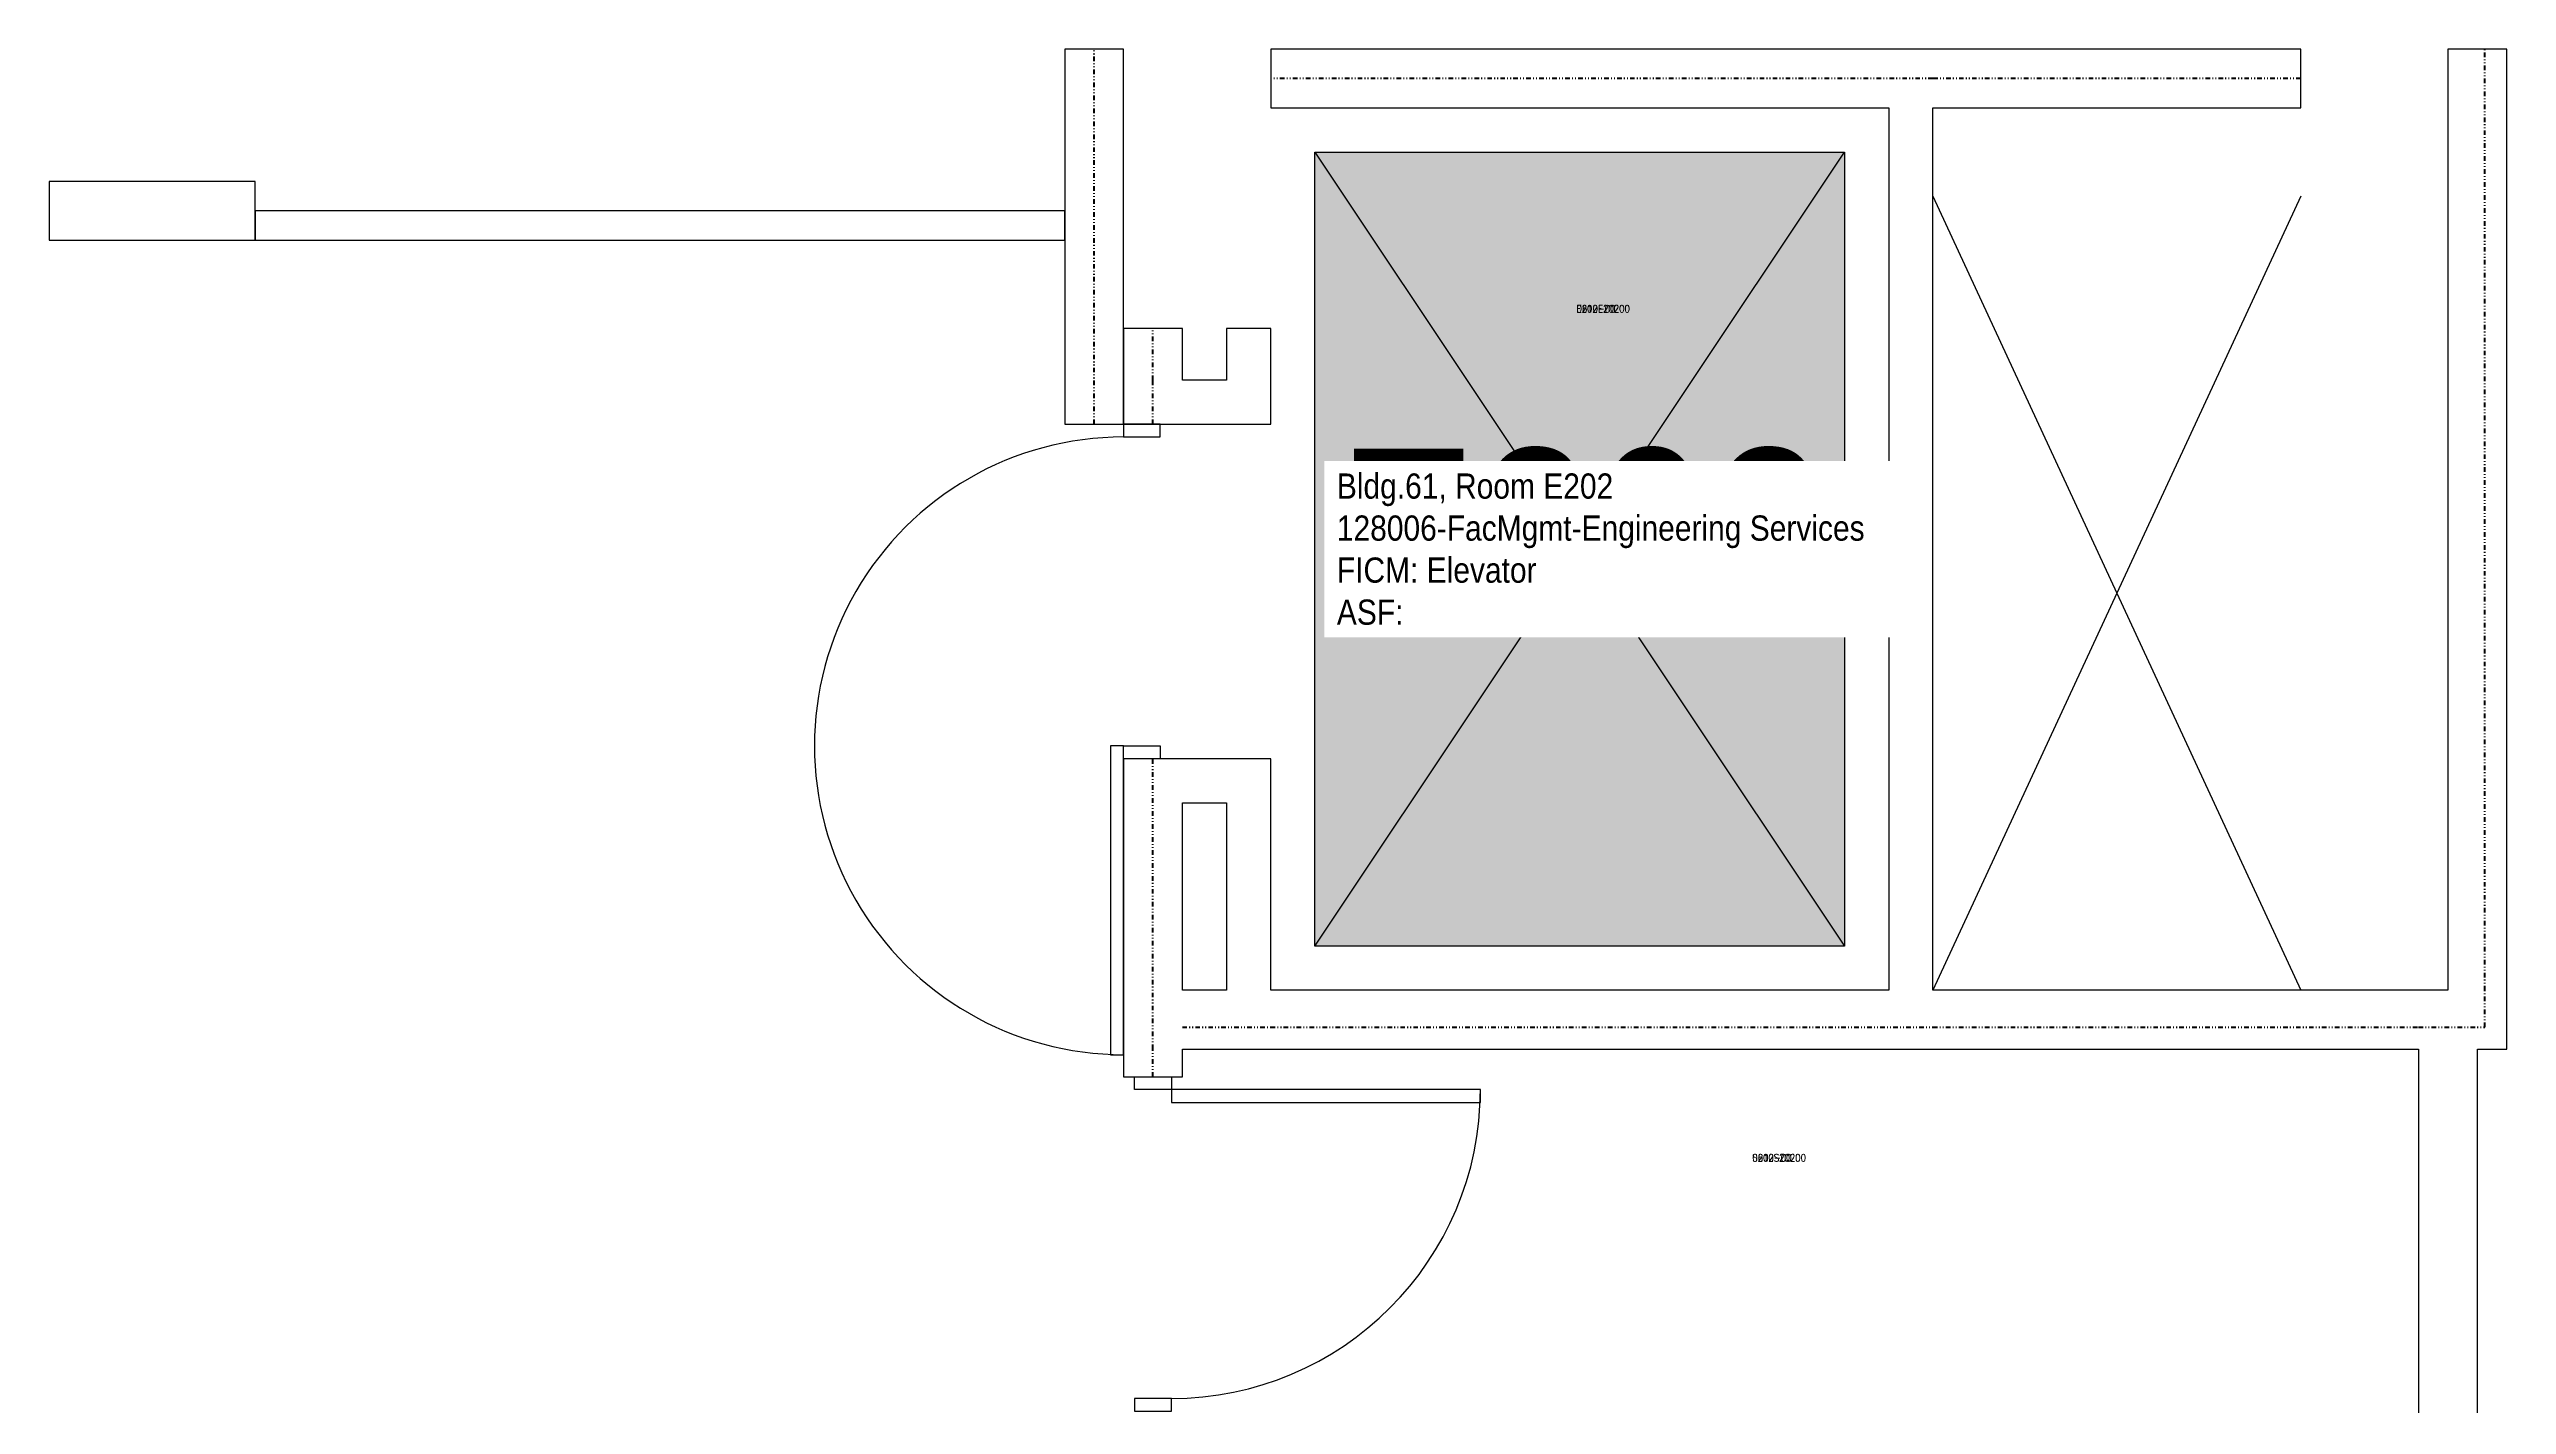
# Model space of a CAD drawing. Header units: inches. Extents: x -2562 to 2562, y 45 to 1163.
# Drawn here: x 2228 to 2562, y 978.6 to 1163 of the extents above; entities that cross this region are included whole.
import ezdxf

# ---------------------------------------------------------------- set-up
doc = ezdxf.new("R2010")
doc.units = ezdxf.units.IN
doc.header["$LTSCALE"] = 10
doc.header["$MEASUREMENT"] = 0
doc.linetypes.add('DIVIDE2', pattern=[0.625, 0.25, -0.125, 0, -0.125, 0, -0.125])
for name, color, linetype in [('A-DOOR', 2, 'CONTINUOUS'), ('A-FLOR', 3, 'CONTINUOUS'), ('A-IDEN-RNUM', 7, 'CONTINUOUS'), ('A-IDEN-SNUM', 4, 'CONTINUOUS'), ('A-IDEN-VNUM', 4, 'CONTINUOUS'), ('A-WALL', 5, 'CONTINUOUS'), ('AREA-TEXT', 3, 'CONTINUOUS'), ('Rooms-Category-Color', 7, 'CONTINUOUS'), ('Rooms-College-Color', 7, 'CONTINUOUS'), ('Rooms-Department-Color', 7, 'CONTINUOUS'), ('Rooms-Division-Color', 7, 'CONTINUOUS'), ('Rooms-Information', 7, 'CONTINUOUS')]:
    doc.layers.add(name, color=color, linetype=linetype)
doc.styles.add('ROOMSNUMBER', font='TXT.SHX', dxfattribs={"height": 1})
doc.styles.add('ROOMVNUMBER', font='arial.ttf', dxfattribs={"width": 0.85, "height": 30})

msp = doc.modelspace()

# ---------------------------------------------------------------- hatches: boundary and pattern name
at = {"layer": 'Rooms-Category-Color', "true_color": 0xadadad}
msp.add_hatch(color=253, dxfattribs=at).paths.add_polyline_path([(2400, 1149), (2472, 1149), (2472, 1041), (2400, 1041)])
at = {"layer": 'Rooms-College-Color', "true_color": 0xadadad}
msp.add_hatch(color=253, dxfattribs=at).paths.add_polyline_path([(2400, 1149), (2472, 1149), (2472, 1041), (2400, 1041)])
at = {"layer": 'Rooms-Department-Color', "true_color": 0xacacac}
msp.add_hatch(color=253, dxfattribs=at).paths.add_polyline_path([(2400, 1149), (2472, 1149), (2472, 1041), (2400, 1041)])
at = {"layer": 'Rooms-Division-Color', "true_color": 0xadadad}
msp.add_hatch(color=253, dxfattribs=at).paths.add_polyline_path([(2400, 1149), (2472, 1149), (2472, 1041), (2400, 1041)])

# ---------------------------------------------------------------- linework, layer by layer
at = {"layer": 'A-DOOR', "linetype": 'Continuous', "lineweight": -3}
for points in [[(2379, 1110.25), (2379, 1112), (2374, 1112), (2374, 1110.25)], [(2374, 1068.25), (2372.25, 1068.25), (2372.25, 1026.25), (2374, 1026.25)], [(2379, 1068.25), (2379, 1066.5), (2374, 1066.5), (2374, 1068.25)], [(2375.5, 1021.5), (2375.5, 1023.25), (2380.5, 1023.25), (2380.5, 1021.5)], [(2380.5, 1021.5), (2380.5, 1019.75), (2422.5, 1019.75), (2422.5, 1021.5)], [(2375.5, 979.5), (2375.5, 977.75), (2380.5, 977.75), (2380.5, 979.5)]]:
    msp.add_lwpolyline(points, close=True, dxfattribs=at)
for centre, start, end in [((2374, 1068.25), 89.9997, 269.9997), ((2380.5, 1021.5), 269.9997, 359.9997)]:
    msp.add_arc(centre, 42, start, end, dxfattribs=at)
at = {"layer": 'A-FLOR', "linetype": 'Continuous', "lineweight": -3}
for p, q in [((2400, 1149), (2472, 1149)), ((2400, 1041), (2400, 1149)), ((2472, 1149), (2472, 1041)), ((2472, 1041), (2400, 1041))]:
    msp.add_line(p, q, dxfattribs=at)
at = {"layer": 'A-WALL', "linetype": 'Continuous', "lineweight": -3}
for p, q in [((2374, 1163), (2366, 1163)), ((2366, 1163), (2366, 1112)), ((2374, 1112), (2374, 1163)), ((2484, 1163), (2394, 1163)), ((2394, 1163), (2394, 1155)), ((2534, 1163), (2484, 1163)), ((2534, 1155), (2534, 1163)), ((2562, 1163), (2554, 1163)), ((2554, 1163), (2554, 1035)), ((2562, 1027), (2562, 1163)), ((2394, 1155), (2478, 1155)), ((2478, 1155), (2478, 1035)), ((2484, 1155), (2534, 1155)), ((2484, 1035), (2484, 1155)), ((2255.99, 1145), (2227.99, 1145)), ((2227.99, 1145), (2227.99, 1137)), ((2255.99, 1137), (2255.99, 1145)), ((2255.99, 1141), (2255.99, 1137)), ((2366, 1141), (2255.99, 1141)), ((2366, 1137), (2366, 1141)), ((2227.99, 1137), (2255.99, 1137)), ((2255.99, 1137), (2366, 1137)), ((2382, 1125), (2374, 1125)), ((2374, 1125), (2374, 1118)), ((2382, 1118), (2382, 1125)), ((2394, 1125), (2388, 1125)), ((2388, 1125), (2388, 1118)), ((2394, 1112), (2394, 1125)), ((2374, 1118), (2374, 1112)), ((2388, 1118), (2382, 1118)), ((2366, 1112), (2374, 1112)), ((2374, 1112), (2382, 1112)), ((2382, 1112), (2394, 1112)), ((2382, 1066.5), (2374, 1066.5)), ((2374, 1066.5), (2374, 1060.5)), ((2394, 1066.5), (2382, 1066.5)), ((2394, 1035), (2394, 1066.5)), ((2374, 1060.5), (2374, 1027)), ((2382, 1035), (2382, 1060.5)), ((2382, 1060.5), (2388, 1060.5)), ((2388, 1060.5), (2388, 1035)), ((2388, 1035), (2382, 1035)), ((2478, 1035), (2394, 1035)), ((2550, 1035), (2484, 1035)), ((2554, 1035), (2550, 1035)), ((2374, 1027), (2374, 1023.25)), ((2382, 1027), (2394, 1027)), ((2382, 1023.25), (2382, 1027)), ((2394, 1027), (2484, 1027)), ((2484, 1027), (2550, 1027)), ((2550, 1027), (2550, 961)), ((2558, 1027), (2562, 1027)), ((2558, 961), (2558, 1027)), ((2374, 1023.25), (2382, 1023.25))]:
    msp.add_line(p, q, dxfattribs=at)
at = {"layer": 'A-WALL', "linetype": 'DIVIDE2', "lineweight": 140, "ltscale": 0.25}
for p, q in [((2370, 1112), (2370, 1163)), ((2559, 1035), (2559, 1163)), ((2484, 1159), (2394, 1159)), ((2534, 1159), (2484, 1159)), ((2378, 1118), (2378, 1125)), ((2378, 1112), (2378, 1118)), ((2378, 1060.5), (2378, 1066.5)), ((2378, 1027), (2378, 1060.5)), ((2559, 1030), (2559, 1035)), ((2382, 1030), (2394, 1030)), ((2394, 1030), (2484, 1030)), ((2484, 1030), (2550, 1030)), ((2550, 1030), (2559, 1030)), ((2378, 1023.25), (2378, 1027))]:
    msp.add_line(p, q, dxfattribs=at)
at = {"layer": 'A-WALL'}
for p, q in [((2534, 1143), (2484, 1035)), ((2484, 1143), (2534, 1035))]:
    msp.add_line(p, q, dxfattribs=at)
at = {"layer": 'AREA-TEXT'}
for p, q in [((2400, 1149), (2472, 1041)), ((2400, 1041), (2472, 1149))]:
    msp.add_line(p, q, dxfattribs=at)

# ---------------------------------------------------------------- texts
at = {"layer": 'A-IDEN-RNUM', "style": 'ROOMSNUMBER', "width": 0.85}
for s, p in [('E202-00', (2435.57, 1127.2)), ('S202-00', (2459.46, 1011.73))]:
    msp.add_text(s, height=1, rotation=360, dxfattribs=at).set_placement(p)
at = {"layer": 'A-IDEN-SNUM', "style": 'ROOMSNUMBER', "width": 0.85}
for s, p in [('0610E20200', (2435.57, 1127.2)), ('0610S20200', (2459.46, 1011.73))]:
    msp.add_text(s, height=1, rotation=360, dxfattribs=at).set_placement(p)
at = {"layer": 'A-IDEN-VNUM', "style": 'ROOMVNUMBER', "width": 0.85}
msp.add_text('E202', height=24, rotation=360, dxfattribs=at).set_placement((2402.99, 1084.67))

# ---------------------------------------------------------------- next in the draw order: texts
at = {"layer": 'Rooms-Information', "insert": (2402.99, 1084.67), "char_height": 3.4286, "width": 76.8, "attachment_point": 7, "rotation": 360, "style": 'ROOMVNUMBER', "bg_fill": 3, "box_fill_scale": 1.5, "bg_fill_color": 256, "bg_fill_true_color": 13158600, "bg_fill_transparency": 0}
msp.add_mtext('Bldg.61, Room E202^M^J128006-FacMgmt-Engineering Services^M^JFICM: Elevator^M^JASF: ', dxfattribs=at)

doc.saveas('drawing.dxf')
